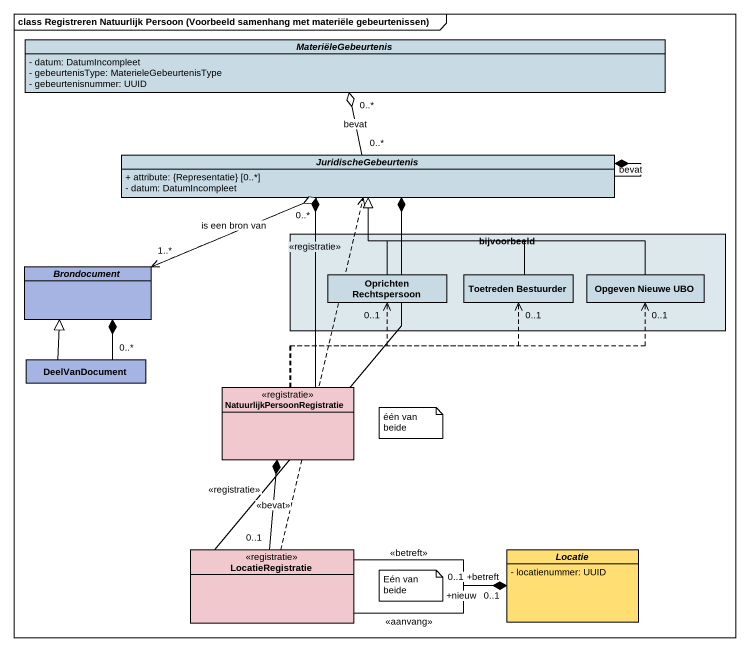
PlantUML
@startuml
mainframe class Registreren Natuurlijk Persoon (Voorbeeld samenhang met materiële gebeurtenissen)
hide circle
hide empty members
skinparam classAttributeIconSize 0
abstract class MateriëleGebeurtenis #C8DAE3 {
  - datum: DatumIncompleet
  - gebeurtenisType: MaterieleGebeurtenisType
  - gebeurtenisnummer: UUID
}
abstract class JuridischeGebeurtenis #C8DAE3 {
  + attribute: {Representatie} [0..*]
  - datum: DatumIncompleet
}
rectangle bijvoorbeeld #DDE8ED {
  class "Oprichten Rechtspersoon" as Oprichten_Rechtspersoon #C8DAE3
  class "Toetreden Bestuurder" as Toetreden_Bestuurder #C8DAE3
  class "Opgeven Nieuwe UBO" as Opgeven_Nieuwe_UBO #C8DAE3
}
abstract class Brondocument #A6B4E4
class DeelVanDocument #A6B4E4
class NatuurlijkPersoonRegistratie <<registratie>> #F0C8CD
class LocatieRegistratie <<registratie>> #F0C8CD
abstract class Locatie #FFDE73 {
  - locatienummer: UUID
}
JuridischeGebeurtenis "0..*" -up-o "0..*" MateriëleGebeurtenis : bevat
JuridischeGebeurtenis --* JuridischeGebeurtenis : bevat
JuridischeGebeurtenis .left.> Brondocument
Brondocument "1..*" -right-o "0..*" JuridischeGebeurtenis : is een bron van
Oprichten_Rechtspersoon -up-|> JuridischeGebeurtenis
Toetreden_Bestuurder -up-|> JuridischeGebeurtenis
Opgeven_Nieuwe_UBO -left-|> JuridischeGebeurtenis
DeelVanDocument -up-|> Brondocument
DeelVanDocument "0..*" -up-* Brondocument
NatuurlijkPersoonRegistratie -up-* JuridischeGebeurtenis : <<registratie>>
NatuurlijkPersoonRegistratie .up.> "0..1" Oprichten_Rechtspersoon
NatuurlijkPersoonRegistratie .right.> "0..1" Toetreden_Bestuurder
NatuurlijkPersoonRegistratie .right.> "0..1" Opgeven_Nieuwe_UBO
LocatieRegistratie -up-* JuridischeGebeurtenis : <<registratie>>
LocatieRegistratie .up.> JuridischeGebeurtenis
LocatieRegistratie "0..1" -up-* NatuurlijkPersoonRegistratie : <<bevat>>
LocatieRegistratie -right-* "+betreft\n0..1" Locatie : <<betreft>>
LocatieRegistratie -right-* "+nieuw\n0..1" Locatie : <<aanvang>>
note as N1
  één van beide
end note
note as N2
  Eén van beide
end note
@enduml
